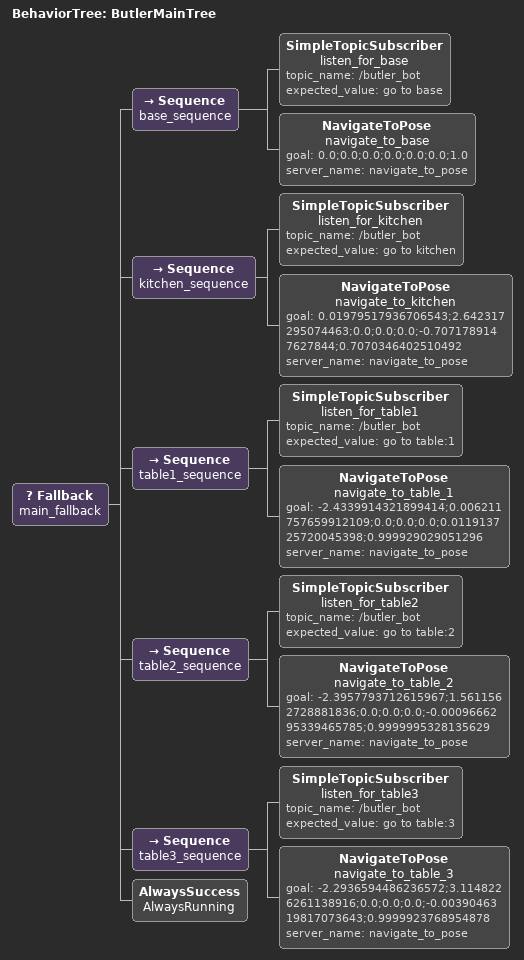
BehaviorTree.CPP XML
<?xml version="1.0"?>
<root main_tree_to_execute="ButlerMainTree">
  <BehaviorTree ID="ButlerMainTree">
    <Fallback name="main_fallback">
      <!-- Go to base -->
      <Sequence name="base_sequence">
        <SimpleTopicSubscriber name="listen_for_base"
                             topic_name="/butler_bot"
                             expected_value="go to base"/>
        <NavigateToPose name="navigate_to_base"
                       goal="0.0;0.0;0.0;0.0;0.0;0.0;1.0"
                       server_name="navigate_to_pose"/>
      </Sequence>

      <!-- Go to kitchen -->
      <Sequence name="kitchen_sequence">
        <SimpleTopicSubscriber name="listen_for_kitchen"
                             topic_name="/butler_bot"
                             expected_value="go to kitchen"/>
        <NavigateToPose name="navigate_to_kitchen"
                       goal="0.01979517936706543;2.642317295074463;0.0;0.0;0.0;-0.7071789147627844;0.7070346402510492"
                       server_name="navigate_to_pose"/>
      </Sequence>

      <!-- Go to table:1 -->
      <Sequence name="table1_sequence">
        <SimpleTopicSubscriber name="listen_for_table1"
                             topic_name="/butler_bot"
                             expected_value="go to table:1"/>
        <NavigateToPose name="navigate_to_table_1"
                       goal="-2.4339914321899414;0.006211757659912109;0.0;0.0;0.0;0.011913725720045398;0.999929029051296"
                       server_name="navigate_to_pose"/>
      </Sequence>

      <!-- Go to table:2 -->
      <Sequence name="table2_sequence">
        <SimpleTopicSubscriber name="listen_for_table2"
                             topic_name="/butler_bot"
                             expected_value="go to table:2"/>
        <NavigateToPose name="navigate_to_table_2"
                       goal="-2.3957793712615967;1.5611562728881836;0.0;0.0;0.0;-0.0009666295339465785;0.9999995328135629"
                       server_name="navigate_to_pose"/>
      </Sequence>

      <!-- Go to table:3 -->
      <Sequence name="table3_sequence">
        <SimpleTopicSubscriber name="listen_for_table3"
                             topic_name="/butler_bot"
                             expected_value="go to table:3"/>
        <NavigateToPose name="navigate_to_table_3"
                       goal="-2.2936594486236572;3.1148226261138916;0.0;0.0;0.0;-0.0039046319817073643;0.9999923768954878"
                       server_name="navigate_to_pose"/>
      </Sequence>

      <!-- Default - Always running to keep trying -->
      <AlwaysSuccess name="AlwaysRunning"/>
    </Fallback>
  </BehaviorTree>
</root>
